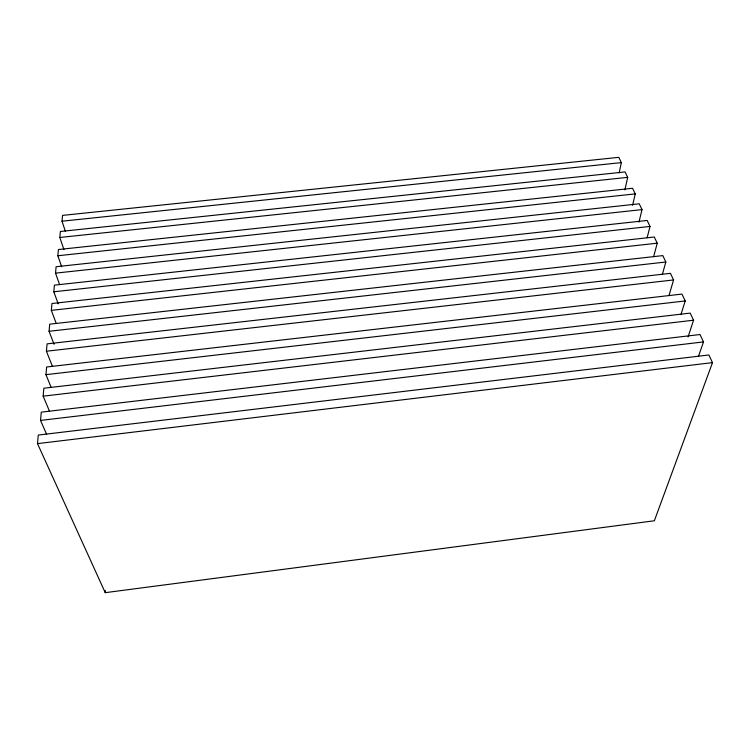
<?xml version="1.0" encoding="UTF-8"?>
<svg xmlns="http://www.w3.org/2000/svg" width="750" height="750" viewBox="0 0 750 750"><rect width="100%" height="100%" fill="white"/><g stroke="black" fill="none" stroke-linecap="round" stroke-linejoin="round"><path stroke-width="1.12" d="M105.234 592.669L37.5 443.625L38.297 435.056L708.862 354.975L712.5 362.625L654.356 520.772L105.234 592.669L105.309 590.447M61.659 266.747L57.853 255.75L58.416 249.534L632.569 188.269L635.25 193.894L632.597 205.275M63.938 249.637L59.831 237.478L60.366 231.478L625.078 171.919L627.684 177.356L624.891 189.9M65.316 231.178L62.025 221.203L62.541 215.391L618.816 157.331L621.347 162.609L619.153 172.884M49.509 411.262L43.144 396.159L43.866 388.219L690.178 313.106L693.562 320.222L688.078 336.872M54.084 344.344L49.059 331.284L49.716 324.169L662.794 255.609L665.841 262.013L662.372 274.369M56.25 323.531L51.337 310.369L51.966 303.506L654.291 237.009L657.234 243.187L653.625 256.734M51.253 387.647L45.947 374.653L46.65 366.994L681.938 294.084L685.219 300.956L681.009 314.372M58.2 303.844L53.812 291.778L54.413 285.15L647.166 220.453L650.016 226.434L647.128 237.759M59.428 284.166L55.528 273.141L56.1 266.719L639.244 203.812L642.009 209.606L638.972 222.103M52.444 366.45L46.406 351.234L47.091 343.866L670.434 273.328L673.575 279.947L668.972 295.594M46.622 434.353L40.519 420.422L41.278 412.153L699.994 334.528L703.509 341.916L698.522 356.222M37.5 443.625L712.5 362.625M40.519 420.422L703.509 341.916M43.144 396.159L693.562 320.222M45.947 374.653L685.219 300.956M46.406 351.234L673.575 279.947M49.059 331.284L665.841 262.013M51.337 310.369L657.234 243.187M55.528 273.141L642.009 209.606M53.812 291.778L650.016 226.434M57.853 255.75L635.25 193.894M59.831 237.478L627.684 177.356M62.025 221.203L621.347 162.609"/></g></svg>
